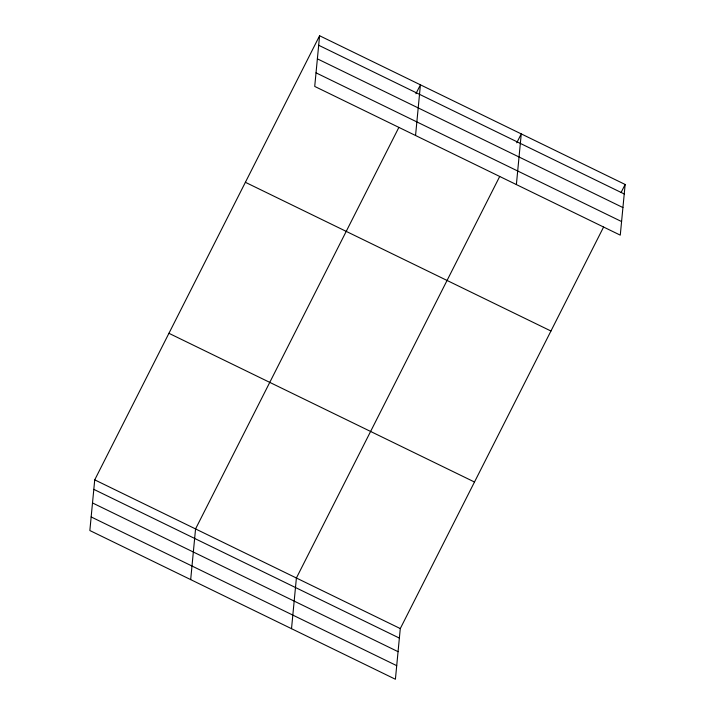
<?xml version="1.0" encoding="UTF-8"?>
<svg xmlns="http://www.w3.org/2000/svg" width="715" height="715" viewBox="0 0 715 715"><rect width="100%" height="100%" fill="white"/><g stroke="black" fill="none" stroke-linecap="round" stroke-linejoin="round"><path stroke-width="1.07" d="M319.596 35.75L314.716 86.426L620.271 235.146L625.151 184.47L319.596 35.75L94.729 479.854L89.849 530.53L395.404 679.25L400.284 628.574L603.585 227.048M190.682 579.606L195.561 528.93L398.872 127.404M291.514 628.691L296.394 578.015L499.705 176.48M415.549 135.501L420.429 84.826L415.916 93.737M516.382 184.577L521.262 133.902L516.748 142.812M621.138 192.389L625.151 184.47M318.684 45.26L624.231 193.971M317.38 58.845L622.926 207.556M316.03 72.841L621.576 221.561M245.397 182.307L550.943 331.018M168.937 333.306L474.483 482.017M94.729 479.854L400.284 628.574M93.817 489.364L399.363 638.084M92.512 502.949L398.058 651.669M91.163 516.945L396.709 665.665"/></g></svg>
